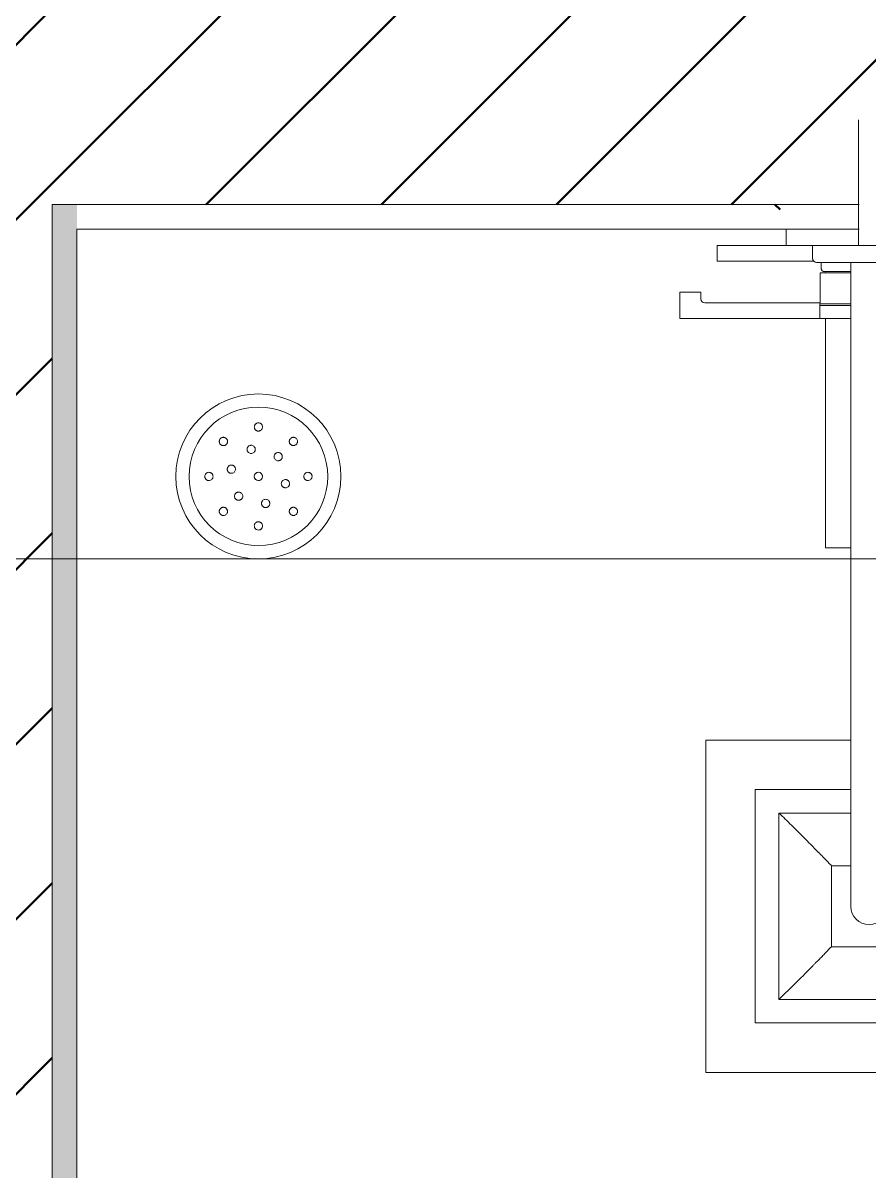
# Model space of a CAD drawing. Header units: millimetres. Extents: x -76261 to 649593, y -304265 to 60256.
# Drawn here: x 17057 to 17570, y -6971 to -6275 of the extents above; entities that cross this region are included whole.
import ezdxf

# ---------------------------------------------------------------- set-up
doc = ezdxf.new("R2010")
doc.units = ezdxf.units.MM
doc.header["$LTSCALE"] = 2000
doc.header["$MEASUREMENT"] = 0
doc.linetypes.add('Centre', pattern=[6.9, 4, -0.7, 1.5, -0.7])
doc.layers.get('0').update_dxf_attribs({"linetype": 'CONTINUOUS'})
for name, color, linetype, lineweight in [('A-FLOR', 8, 'CONTINUOUS', 15), ('A-GENM', 8, 'CONTINUOUS', 15), ('A-WALL', 8, 'CONTINUOUS', 15), ('A-WALL-PATT', 8, 'CONTINUOUS', 50), ('P-SANR-FIXT', 8, 'CONTINUOUS', 15), ('S-GRID', 14, 'CONTINUOUS', 15)]:
    doc.layers.add(name, color=color, linetype=linetype, lineweight=lineweight)
pattern_1 = [(45, (87192.53, 42001.635), (-53.03301, 53.03301), [])]

# ---------------------------------------------------------------- blocks, each defined once
blk = doc.blocks.new('Shower_Fixture-Delta-T14486 - VÒI SEN-10671994-1st  FLOOR PLAN')
at = {"layer": 'A-GENM'}
for p, q in [((-69714.61, -44342.04), (-69714.61, -44351.56)), ((-69656.81, -44342.04), (-69714.61, -44342.04)), ((-69656.81, -44342.04), (-69656.81, -44349.72)), ((-69588.26, -44342.04), (-69656.81, -44342.04)), ((-69588.26, -44349.72), (-69588.26, -44342.04)), ((-69530.45, -44342.04), (-69588.26, -44342.04)), ((-69530.45, -44351.56), (-69530.45, -44342.04)), ((-69714.61, -44351.56), (-69656, -44351.56)), ((-69654.28, -44352.25), (-69633.63, -44352.25)), ((-69651.43, -44352.25), (-69651.43, -44356.05)), ((-69649.7, -44357.78), (-69648.83, -44357.78)), ((-69648.83, -44357.78), (-69649.11, -44358.55)), ((-69633.63, -44357.67), (-69648.93, -44357.67)), ((-69633.63, -44352.25), (-69611.43, -44352.25)), ((-69633.63, -44352.25), (-69633.63, -44671.89)), ((-69611.43, -44352.25), (-69590.78, -44352.25)), ((-69611.43, -44671.89), (-69611.43, -44352.25)), ((-69596.24, -44357.67), (-69611.43, -44357.67)), ((-69597.32, -44357.78), (-69595.82, -44357.78)), ((-69597.04, -44358.55), (-69597.32, -44357.78)), ((-69594.09, -44356.05), (-69594.09, -44352.25)), ((-69589.06, -44351.56), (-69530.45, -44351.56)), ((-69652.19, -44358.55), (-69652.19, -44376.8)), ((-69649.11, -44358.55), (-69652.19, -44358.55)), ((-69633.63, -44358.55), (-69649.11, -44358.55)), ((-69596.24, -44358.55), (-69611.43, -44358.55)), ((-69593.96, -44358.55), (-69597.04, -44358.55)), ((-69593.96, -44386.31), (-69593.96, -44358.55)), ((-69737.13, -44370.35), (-69737.13, -44386.31)), ((-69724.43, -44370.35), (-69737.13, -44370.35)), ((-69724.43, -44374.41), (-69724.43, -44370.35)), ((-69652.19, -44376.8), (-69722.04, -44376.8)), ((-69633.63, -44378.29), (-69652.41, -44378.29)), ((-69633.63, -44377.28), (-69652.24, -44377.28)), ((-69652.24, -44386.31), (-69652.24, -44377.28)), ((-69593.96, -44377.28), (-69611.43, -44377.28)), ((-69593.96, -44378.29), (-69611.43, -44378.29)), ((-69737.13, -44386.31), (-69633.63, -44386.31)), ((-69648.83, -44386.31), (-69648.83, -44525.34)), ((-69611.43, -44386.31), (-69593.96, -44386.31)), ((-69596, -44525.34), (-69596, -44385.97)), ((-69648.83, -44525.34), (-69633.63, -44525.34)), ((-69611.43, -44525.34), (-69596, -44525.34)), ((-69691.45, -44671.89), (-69691.45, -44813.47)), ((-69633.63, -44671.89), (-69691.45, -44671.89)), ((-69633.63, -44671.89), (-69633.63, -44742.8)), ((-69611.43, -44671.89), (-69611.43, -44742.8)), ((-69551.92, -44671.89), (-69611.43, -44671.89)), ((-69551.92, -44813.47), (-69551.92, -44671.89)), ((-69677.15, -44686.2), (-69633.63, -44686.2)), ((-69677.15, -44799.17), (-69677.15, -44686.2)), ((-69611.43, -44686.2), (-69566.23, -44686.2)), ((-69566.23, -44686.2), (-69566.23, -44799.17)), ((-69645.19, -44718.15), (-69633.63, -44718.15)), ((-69645.19, -44767.22), (-69645.19, -44718.15)), ((-69611.45, -44718.15), (-69598.18, -44718.15)), ((-69598.18, -44718.15), (-69598.18, -44767.22)), ((-69598.18, -44767.22), (-69645.19, -44767.22)), ((-69566.23, -44799.17), (-69677.15, -44799.17)), ((-69691.45, -44813.47), (-69551.92, -44813.47))]:
    blk.add_line(p, q, dxfattribs=at)
for centre, radius, start, end in [((-69654.28, -44349.72), 2.52, 180, 270), ((-69590.78, -44349.72), 2.52, 270, 0), ((-69649.7, -44356.05), 1.73, 180, 270), ((-69595.82, -44356.05), 1.73, 270, 0), ((-69722.04, -44374.41), 2.39, 180, 270), ((-69622.53, -44742.78), 11.08, 180, 0)]:
    blk.add_arc(centre, radius, start, end, dxfattribs=at)
for points, knots in [([(-69645.19, -44718.15), (-69646.54, -44716.84), (-69648.84, -44714.43), (-69652.59, -44710.61), (-69655.65, -44707.51), (-69658.88, -44704.21), (-69663.43, -44699.62), (-69669.43, -44693.58), (-69674.52, -44688.65), (-69677.15, -44686.2)], [0, 0, 0, 0, 0.2, 0.3, 0.4, 0.5, 0.6, 0.8, 1, 1, 1, 1]), ([(-69566.23, -44686.2), (-69571.48, -44691.1), (-69578.28, -44697.95), (-69584.91, -44704.63), (-69587.31, -44707.08), (-69588.86, -44708.68), (-69590.76, -44710.59), (-69592.9, -44712.76), (-69595.48, -44715.44), (-69597.17, -44717.17), (-69598.18, -44718.15)], [0, 0, 0, 0, 0.4, 0.55, 0.5875, 0.625, 0.7, 0.775, 0.85, 1, 1, 1, 1]), ([(-69677.15, -44799.17), (-69671.9, -44794.27), (-69665.09, -44787.42), (-69658.46, -44780.73), (-69656.07, -44778.29), (-69654.51, -44776.69), (-69652.61, -44774.77), (-69650.47, -44772.6), (-69647.89, -44769.93), (-69646.21, -44768.2), (-69645.19, -44767.22)], [0, 0, 0, 0, 0.4, 0.55, 0.5875, 0.625, 0.7, 0.775, 0.85, 1, 1, 1, 1]), ([(-69598.18, -44767.22), (-69596.83, -44768.53), (-69594.53, -44770.94), (-69590.78, -44774.75), (-69587.73, -44777.86), (-69584.49, -44781.15), (-69579.94, -44785.75), (-69573.95, -44791.78), (-69568.85, -44796.72), (-69566.23, -44799.17)], [0, 0, 0, 0, 0.2, 0.3, 0.4, 0.5, 0.6, 0.8, 1, 1, 1, 1])]:
    blk.add_open_spline(points, degree=3, knots=knots, dxfattribs=at)
at = {"layer": 'P-SANR-FIXT'}
for p, q in [((-69628.88, -44278.47), (-69628.88, -44342.04)), ((-69616.18, -44342.04), (-69616.18, -44278.47)), ((-69672.75, -44332.04), (-69672.75, -44342.04)), ((-69571.15, -44342.04), (-69571.15, -44332.04)), ((-69714.61, -44342.04), (-69714.61, -44351.56)), ((-69711.44, -44342.04), (-69656.81, -44342.04)), ((-69656.81, -44342.04), (-69656.81, -44349.72)), ((-69588.26, -44342.04), (-69656.81, -44342.04)), ((-69588.26, -44349.72), (-69588.26, -44342.04)), ((-69588.26, -44342.04), (-69533.63, -44342.04)), ((-69530.45, -44351.56), (-69530.45, -44342.04)), ((-69656, -44351.56), (-69711.44, -44351.56)), ((-69654.28, -44352.25), (-69590.78, -44352.25)), ((-69651.43, -44352.25), (-69651.43, -44356.1)), ((-69533.63, -44351.56), (-69589.06, -44351.56)), ((-69721.45, -44641.89), (-69721.45, -44843.47)), ((-69633.63, -44641.89), (-69721.45, -44641.89)), ((-69521.92, -44641.89), (-69611.43, -44641.89)), ((-69521.92, -44843.47), (-69521.92, -44641.89)), ((-69721.45, -44843.47), (-69521.92, -44843.47))]:
    blk.add_line(p, q, dxfattribs=at)
at = {"layer": 'P-SANR-FIXT', "flags": 128}
for points in [[(-69628.88, -44265.84), (-69628.88, -44265.85), (-69628.88, -44265.88), (-69628.88, -44265.93), (-69628.88, -44266), (-69628.88, -44266.09), (-69628.88, -44266.2), (-69628.88, -44266.33), (-69628.88, -44266.48), (-69628.88, -44266.65), (-69628.88, -44266.83), (-69628.88, -44267.04), (-69628.88, -44267.26), (-69628.88, -44267.51), (-69628.88, -44267.77), (-69628.88, -44268.04), (-69628.88, -44268.34), (-69628.88, -44268.65), (-69628.88, -44268.97), (-69628.88, -44269.31), (-69628.88, -44269.67), (-69628.88, -44270.04), (-69628.88, -44270.42), (-69628.88, -44270.82), (-69628.88, -44271.23), (-69628.88, -44271.65), (-69628.88, -44272.08), (-69628.88, -44272.52), (-69628.88, -44272.97), (-69628.88, -44273.43), (-69628.88, -44273.89), (-69628.88, -44274.37), (-69628.88, -44274.85), (-69628.88, -44275.34), (-69628.88, -44275.83), (-69628.88, -44276.33), (-69628.88, -44276.83), (-69628.88, -44277.33), (-69628.88, -44277.83), (-69628.88, -44278.34), (-69628.88, -44278.47)], [(-69616.18, -44278.47), (-69616.18, -44277.97), (-69616.18, -44277.46), (-69616.18, -44276.96), (-69616.18, -44276.46), (-69616.18, -44275.96), (-69616.18, -44275.47), (-69616.18, -44274.98), (-69616.18, -44274.5), (-69616.18, -44274.02), (-69616.18, -44273.55), (-69616.18, -44273.09), (-69616.18, -44272.64), (-69616.18, -44272.19), (-69616.18, -44271.76), (-69616.18, -44271.34), (-69616.18, -44270.93), (-69616.18, -44270.53), (-69616.18, -44270.14), (-69616.18, -44269.77), (-69616.18, -44269.41), (-69616.18, -44269.06), (-69616.18, -44268.73), (-69616.18, -44268.42), (-69616.18, -44268.12), (-69616.18, -44267.84), (-69616.18, -44267.57), (-69616.18, -44267.33), (-69616.18, -44267.1), (-69616.18, -44266.89), (-69616.18, -44266.69), (-69616.18, -44266.52), (-69616.18, -44266.37), (-69616.18, -44266.23), (-69616.18, -44266.11), (-69616.18, -44266.02), (-69616.18, -44265.94), (-69616.18, -44265.89), (-69616.18, -44265.85), (-69616.18, -44265.84)], [(-69649.75, -44357.78), (-69649.81, -44357.78), (-69649.88, -44357.78), (-69649.95, -44357.77), (-69650.01, -44357.76), (-69650.08, -44357.75), (-69650.15, -44357.73), (-69650.21, -44357.72), (-69650.28, -44357.7), (-69650.34, -44357.67), (-69650.4, -44357.65), (-69650.46, -44357.62), (-69650.52, -44357.59), (-69650.58, -44357.56), (-69650.64, -44357.53), (-69650.7, -44357.49), (-69650.75, -44357.45), (-69650.8, -44357.41), (-69650.86, -44357.36), (-69650.91, -44357.32), (-69650.95, -44357.27), (-69651, -44357.22), (-69651.04, -44357.17), (-69651.08, -44357.12), (-69651.12, -44357.06), (-69651.16, -44357.01), (-69651.2, -44356.95), (-69651.23, -44356.89), (-69651.26, -44356.83), (-69651.29, -44356.77), (-69651.31, -44356.71), (-69651.34, -44356.65), (-69651.36, -44356.58), (-69651.38, -44356.52), (-69651.39, -44356.45), (-69651.4, -44356.39), (-69651.41, -44356.32), (-69651.42, -44356.25), (-69651.43, -44356.19), (-69651.43, -44356.12), (-69651.43, -44356.1)], [(-69649.35, -44357.78), (-69649.52, -44357.78), (-69649.64, -44357.78), (-69649.71, -44357.78), (-69649.75, -44357.78)], [(-69649.75, -44357.78), (-69649.73, -44357.78), (-69649.66, -44357.78), (-69649.55, -44357.78), (-69649.4, -44357.78)], [(-69594.5, -44357.21), (-69594.55, -44357.26), (-69594.6, -44357.31), (-69594.65, -44357.35), (-69594.7, -44357.4), (-69594.75, -44357.44), (-69594.8, -44357.48), (-69594.86, -44357.52), (-69594.92, -44357.55), (-69594.98, -44357.58), (-69595.04, -44357.61), (-69595.1, -44357.64), (-69595.16, -44357.67), (-69595.22, -44357.69), (-69595.29, -44357.71), (-69595.35, -44357.73), (-69595.42, -44357.74), (-69595.48, -44357.76), (-69595.55, -44357.77)]]:
    blk.add_lwpolyline(points, dxfattribs=at)
at = {"layer": 'P-SANR-FIXT'}
blk.add_arc((-69722.04, -44374.41), 2.39, 180, 270, dxfattribs=at)
for points in [[(-69656.81, -44349.72), (-69656.81, -44349.94), (-69656.78, -44350.16), (-69656.72, -44350.38)], [(-69588.34, -44350.38), (-69588.29, -44350.16), (-69588.26, -44349.94), (-69588.26, -44349.72)]]:
    blk.add_open_spline(points, degree=3, dxfattribs=at)
blk = doc.blocks.new('floor_trap_floor_base_12973 - floor_trap_floor_base_12973-8320571-1st  FLOOR PLAN')
at = {"layer": 'A-GENM'}
for radius, start, end in [(50, 360, 180), (42, 0, 180), (50, 180, 360), (42, 180, 0), (2.5, 0, 180), (2.5, 30, 180), (2.5, 180, 0), (2.5, 210, 0), (2.5, 0, 15), (2.5, 180, 195)]:
    blk.add_arc((0, 0), radius, start, end, dxfattribs=at)
for points, knots in [([(2.5, 30), (2.5, 30.29), (2.42, 30.75), (2.18, 31.24), (2, 31.5), (1.85, 31.69), (1.67, 31.86), (1.41, 32.07), (0.9, 32.38), (0.04, 32.57), (-0.83, 32.4), (-1.43, 32.07), (-1.82, 31.74), (-2.12, 31.35), (-2.41, 30.78), (-2.5, 30.31), (-2.5, 30)], [0, 0, 0, 0, 0.125, 0.1875, 0.21875, 0.25, 0.28125, 0.3125, 0.375, 0.5, 0.625, 0.6875, 0.75, 0.8125, 0.875, 1, 1, 1, 1]), ([(-2.5, 30), (-2.5, 29.73), (-2.43, 29.31), (-2.23, 28.86), (-2.09, 28.62), (-1.96, 28.45), (-1.82, 28.28), (-1.66, 28.13), (-1.49, 27.99), (-1.31, 27.87), (-1.11, 27.76), (-0.83, 27.63), (-0.46, 27.53), (0, 27.49), (0.46, 27.53), (0.91, 27.65), (1.25, 27.82), (1.49, 27.99), (1.66, 28.13), (1.82, 28.28), (1.96, 28.45), (2.09, 28.62), (2.23, 28.86), (2.43, 29.31), (2.5, 29.73), (2.5, 30)], [0, 0, 0, 0, 0.111111, 0.166667, 0.194444, 0.222222, 0.25, 0.277778, 0.305556, 0.333333, 0.361111, 0.388889, 0.444444, 0.5, 0.555556, 0.611111, 0.666667, 0.694444, 0.722222, 0.75, 0.777778, 0.805556, 0.833333, 0.888889, 1, 1, 1, 1]), ([(2.5, 30), (2.5, 29.73), (2.43, 29.31), (2.23, 28.86), (2.09, 28.62), (1.96, 28.44), (1.82, 28.28), (1.66, 28.13), (1.49, 27.99), (1.31, 27.86), (1.11, 27.76), (0.83, 27.63), (0.46, 27.53), (0, 27.49), (-0.46, 27.53), (-0.9, 27.65), (-1.24, 27.82), (-1.49, 27.99), (-1.66, 28.13), (-1.82, 28.28), (-1.96, 28.44), (-2.09, 28.62), (-2.23, 28.86), (-2.43, 29.31), (-2.5, 29.73), (-2.5, 30)], [0, 0, 0, 0, 0.111111, 0.166667, 0.194444, 0.222222, 0.25, 0.277778, 0.305556, 0.333333, 0.361111, 0.388889, 0.444444, 0.5, 0.555556, 0.611111, 0.666667, 0.694444, 0.722222, 0.75, 0.777778, 0.805556, 0.833333, 0.888889, 1, 1, 1, 1]), ([(-19.45, 22.98), (-19.65, 23.19), (-20.03, 23.45), (-20.55, 23.63), (-20.86, 23.69), (-21.1, 23.71), (-21.35, 23.71), (-21.68, 23.68), (-22.26, 23.53), (-23, 23.06), (-23.5, 22.33), (-23.69, 21.66), (-23.73, 21.16), (-23.67, 20.67), (-23.47, 20.06), (-23.2, 19.66), (-22.98, 19.45)], [0, 0, 0, 0, 0.125, 0.1875, 0.21875, 0.25, 0.28125, 0.3125, 0.375, 0.5, 0.625, 0.6875, 0.75, 0.8125, 0.875, 1, 1, 1, 1]), ([(-22.98, 19.45), (-22.79, 19.25), (-22.45, 19.01), (-21.99, 18.83), (-21.71, 18.76), (-21.5, 18.73), (-21.28, 18.71), (-21.07, 18.71), (-20.85, 18.74), (-20.63, 18.78), (-20.41, 18.84), (-20.13, 18.95), (-19.79, 19.14), (-19.43, 19.44), (-19.14, 19.79), (-18.91, 20.2), (-18.79, 20.56), (-18.74, 20.85), (-18.71, 21.07), (-18.71, 21.29), (-18.73, 21.5), (-18.76, 21.71), (-18.83, 21.99), (-19.01, 22.45), (-19.25, 22.79), (-19.45, 22.98)], [0, 0, 0, 0, 0.111111, 0.166667, 0.194444, 0.222222, 0.25, 0.277778, 0.305556, 0.333333, 0.361111, 0.388889, 0.444444, 0.5, 0.555556, 0.611111, 0.666667, 0.694444, 0.722222, 0.75, 0.777778, 0.805556, 0.833333, 0.888889, 1, 1, 1, 1]), ([(-19.45, 22.98), (-19.25, 22.79), (-19.01, 22.45), (-18.83, 21.99), (-18.76, 21.71), (-18.73, 21.5), (-18.71, 21.28), (-18.71, 21.06), (-18.74, 20.84), (-18.78, 20.63), (-18.84, 20.41), (-18.95, 20.13), (-19.14, 19.79), (-19.43, 19.44), (-19.79, 19.14), (-20.19, 18.92), (-20.55, 18.79), (-20.84, 18.74), (-21.06, 18.71), (-21.28, 18.71), (-21.43, 18.72), (-21.5, 18.73)], [0, 0, 0, 0, 0.1111111, 0.1666667, 0.1944444, 0.2222222, 0.25, 0.2777778, 0.3055556, 0.3333333, 0.3611111, 0.3888889, 0.4444444, 0.5, 0.5555556, 0.6111111, 0.6666667, 0.6944444, 0.7222222, 0.75, 0.7777778, 0.7777778, 0.7777778, 0.7777778]), ([(19.45, 22.98), (19.25, 22.79), (19.01, 22.45), (18.83, 21.99), (18.76, 21.71), (18.73, 21.5), (18.71, 21.28), (18.71, 21.07), (18.74, 20.85), (18.78, 20.63), (18.84, 20.41), (18.95, 20.13), (19.14, 19.79), (19.44, 19.43), (19.79, 19.14), (20.2, 18.91), (20.56, 18.79), (20.85, 18.74), (21.07, 18.71), (21.29, 18.71), (21.5, 18.73), (21.71, 18.76), (21.99, 18.83), (22.45, 19.01), (22.79, 19.25), (22.98, 19.45)], [0, 0, 0, 0, 0.111111, 0.166667, 0.194444, 0.222222, 0.25, 0.277778, 0.305556, 0.333333, 0.361111, 0.388889, 0.444444, 0.5, 0.555556, 0.611111, 0.666667, 0.694444, 0.722222, 0.75, 0.777778, 0.805556, 0.833333, 0.888889, 1, 1, 1, 1]), ([(21.5, 18.73), (21.43, 18.72), (21.28, 18.71), (21.06, 18.71), (20.84, 18.74), (20.63, 18.78), (20.41, 18.84), (20.13, 18.95), (19.79, 19.14), (19.44, 19.43), (19.14, 19.79), (18.92, 20.19), (18.79, 20.55), (18.74, 20.84), (18.71, 21.06), (18.71, 21.28), (18.72, 21.43), (18.73, 21.5)], [0.2222222, 0.2222222, 0.2222222, 0.2222222, 0.25, 0.2777778, 0.3055556, 0.3333333, 0.3611111, 0.3888889, 0.4444444, 0.5, 0.5555556, 0.6111111, 0.6666667, 0.6944444, 0.7222222, 0.75, 0.7777778, 0.7777778, 0.7777778, 0.7777778]), ([(22.98, 19.45), (23.19, 19.65), (23.45, 20.03), (23.63, 20.55), (23.69, 20.86), (23.71, 21.1), (23.71, 21.35), (23.68, 21.68), (23.53, 22.26), (23.06, 23), (22.33, 23.5), (21.66, 23.69), (21.16, 23.73), (20.67, 23.67), (20.06, 23.47), (19.66, 23.2), (19.45, 22.98)], [0, 0, 0, 0, 0.125, 0.1875, 0.21875, 0.25, 0.28125, 0.3125, 0.375, 0.5, 0.625, 0.6875, 0.75, 0.8125, 0.875, 1, 1, 1, 1]), ([(-3.14, 18.54), (-3.42, 18.71), (-3.89, 18.87), (-4.55, 18.89), (-5.04, 18.81), (-5.51, 18.63), (-5.93, 18.37), (-6.24, 18.08), (-6.44, 17.81), (-6.57, 17.61), (-6.68, 17.39), (-6.8, 17.08), (-6.89, 16.68), (-6.9, 16.2), (-6.82, 15.72), (-6.64, 15.26), (-6.29, 14.7), (-5.92, 14.38), (-5.64, 14.21)], [0, 0, 0, 0, 0.125, 0.1875, 0.25, 0.3125, 0.375, 0.4375, 0.46875, 0.5, 0.53125, 0.5625, 0.625, 0.6875, 0.75, 0.8125, 0.875, 1, 1, 1, 1]), ([(-5.64, 14.21), (-5.92, 14.38), (-6.29, 14.7), (-6.64, 15.26), (-6.76, 15.56), (-6.8, 15.72)], [0, 0, 0, 0, 0.125, 0.1875, 0.25, 0.25, 0.25, 0.25]), ([(-5.64, 14.21), (-5.39, 14.07), (-4.83, 13.86), (-3.93, 13.87), (-3.08, 14.18), (-2.52, 14.67), (-2.19, 15.16), (-2.01, 15.56), (-1.91, 15.98), (-1.88, 16.41), (-1.92, 16.84), (-2.03, 17.26), (-2.22, 17.64), (-2.55, 18.11), (-2.89, 18.4), (-3.14, 18.54)], [0, 0, 0, 0, 0.111111, 0.222222, 0.333333, 0.444444, 0.5, 0.555556, 0.611111, 0.666667, 0.722222, 0.777778, 0.833333, 0.888889, 1, 1, 1, 1]), ([(-3.14, 18.54), (-2.89, 18.4), (-2.55, 18.11), (-2.22, 17.64), (-2.03, 17.25), (-1.92, 16.84), (-1.88, 16.41), (-1.91, 15.98), (-2.01, 15.56), (-2.19, 15.16), (-2.52, 14.67), (-3.08, 14.18), (-3.93, 13.87), (-4.83, 13.86), (-5.39, 14.07), (-5.64, 14.21)], [0, 0, 0, 0, 0.111111, 0.166667, 0.222222, 0.277778, 0.333333, 0.388889, 0.444444, 0.5, 0.555556, 0.666667, 0.777778, 0.888889, 1, 1, 1, 1]), ([(14.49, 11.99), (14.49, 12.31), (14.39, 12.8), (14.08, 13.38), (13.77, 13.77), (13.38, 14.08), (12.94, 14.32), (12.54, 14.44), (12.21, 14.48), (11.96, 14.49), (11.72, 14.48), (11.39, 14.43), (11.01, 14.3), (10.58, 14.07), (10.2, 13.76), (9.89, 13.38), (9.59, 12.8), (9.49, 12.32), (9.49, 11.99)], [0, 0, 0, 0, 0.125, 0.1875, 0.25, 0.3125, 0.375, 0.4375, 0.46875, 0.5, 0.53125, 0.5625, 0.625, 0.6875, 0.75, 0.8125, 0.875, 1, 1, 1, 1]), ([(10.21, 13.75), (10.33, 13.86), (10.58, 14.07), (11.01, 14.31), (11.39, 14.43), (11.72, 14.48), (11.88, 14.49), (11.96, 14.49)], [0.25, 0.25, 0.25, 0.25, 0.3125, 0.375, 0.4375, 0.46875, 0.499809, 0.499809, 0.499809, 0.499809]), ([(9.49, 11.99), (9.49, 12.32), (9.59, 12.8), (9.89, 13.38), (10.1, 13.63), (10.21, 13.75)], [0, 0, 0, 0, 0.125, 0.1875, 0.2499337, 0.2499337, 0.2499337, 0.2499337]), ([(9.49, 11.99), (9.49, 11.7), (9.59, 11.11), (10.05, 10.33), (10.74, 9.76), (11.45, 9.52), (12.03, 9.48), (12.47, 9.52), (12.88, 9.64), (13.27, 9.83), (13.62, 10.08), (13.93, 10.39), (14.17, 10.74), (14.41, 11.27), (14.49, 11.7), (14.49, 11.99)], [0, 0, 0, 0, 0.111111, 0.222222, 0.333333, 0.444444, 0.5, 0.555556, 0.611111, 0.666667, 0.722222, 0.777778, 0.833333, 0.888889, 1, 1, 1, 1]), ([(12.46, 9.54), (12.32, 9.51), (12.03, 9.48), (11.45, 9.52), (10.74, 9.76), (10.05, 10.33), (9.59, 11.11), (9.49, 11.7), (9.49, 11.99)], [0.4444444, 0.4444444, 0.4444444, 0.4444444, 0.5, 0.5555556, 0.6666667, 0.7777778, 0.8888889, 1, 1, 1, 1]), ([(-32.5, 0), (-32.5, -0.2), (-32.45, -0.6), (-32.28, -1.06), (-32.08, -1.39), (-31.91, -1.62), (-31.72, -1.82), (-31.47, -2.03), (-31.22, -2.19), (-30.97, -2.31), (-30.6, -2.45), (-30.26, -2.5), (-30, -2.5)], [0, 0, 0, 0, 0.142857, 0.285714, 0.357143, 0.428571, 0.5, 0.571429, 0.678571, 0.732143, 0.785714, 1, 1, 1, 1]), ([(-27.5, 0), (-27.5, 0.2), (-27.55, 0.6), (-27.75, 1.15), (-28.02, 1.55), (-28.28, 1.82), (-28.53, 2.03), (-28.78, 2.19), (-29.03, 2.31), (-29.4, 2.45), (-29.74, 2.5), (-30, 2.5)], [0, 0, 0, 0, 0.142857, 0.285714, 0.428571, 0.5, 0.571429, 0.678571, 0.732143, 0.785714, 1, 1, 1, 1]), ([(-17.63, 6.55), (-17.91, 6.39), (-18.28, 6.06), (-18.63, 5.51), (-18.81, 5.04), (-18.89, 4.55), (-18.87, 4.05), (-18.77, 3.64), (-18.65, 3.33), (-18.53, 3.11), (-18.4, 2.91), (-18.19, 2.65), (-17.89, 2.38), (-17.48, 2.12), (-17.02, 1.96), (-16.53, 1.88), (-15.88, 1.9), (-15.41, 2.06), (-15.13, 2.22)], [0, 0, 0, 0, 0.125, 0.1875, 0.25, 0.3125, 0.375, 0.4375, 0.46875, 0.5, 0.53125, 0.5625, 0.625, 0.6875, 0.75, 0.8125, 0.875, 1, 1, 1, 1]), ([(-15.13, 2.22), (-14.88, 2.37), (-14.42, 2.75), (-13.97, 3.53), (-13.83, 4.42), (-13.97, 5.16), (-14.22, 5.68), (-14.48, 6.04), (-14.79, 6.34), (-15.15, 6.58), (-15.54, 6.76), (-15.96, 6.87), (-16.39, 6.9), (-16.96, 6.85), (-17.38, 6.7), (-17.63, 6.55)], [0, 0, 0, 0, 0.111111, 0.222222, 0.333333, 0.444444, 0.5, 0.555556, 0.611111, 0.666667, 0.722222, 0.777778, 0.833333, 0.888889, 1, 1, 1, 1]), ([(-15.13, 2.22), (-15.41, 2.06), (-15.88, 1.9), (-16.53, 1.88), (-16.86, 1.93), (-17.01, 1.97)], [0, 0, 0, 0, 0.125, 0.1875, 0.2499158, 0.2499158, 0.2499158, 0.2499158]), ([(-14.49, 6.03), (-14.39, 5.92), (-14.22, 5.68), (-13.97, 5.16), (-13.83, 4.42), (-13.97, 3.53), (-14.42, 2.75), (-14.88, 2.37), (-15.13, 2.22)], [0.4444444, 0.4444444, 0.4444444, 0.4444444, 0.5, 0.5555556, 0.6666667, 0.7777778, 0.8888889, 1, 1, 1, 1]), ([(27.5, 0), (27.5, -0.2), (27.55, -0.6), (27.75, -1.15), (28.02, -1.55), (28.28, -1.82), (28.53, -2.03), (28.78, -2.19), (29.03, -2.31), (29.4, -2.45), (29.74, -2.5), (30, -2.5)], [0, 0, 0, 0, 0.142857, 0.285714, 0.428571, 0.5, 0.571429, 0.678571, 0.732143, 0.785714, 1, 1, 1, 1]), ([(32.5, 0), (32.5, 0.2), (32.45, 0.6), (32.28, 1.06), (32.08, 1.39), (31.91, 1.62), (31.72, 1.82), (31.47, 2.03), (31.22, 2.19), (30.97, 2.31), (30.6, 2.45), (30.26, 2.5), (30, 2.5)], [0, 0, 0, 0, 0.142857, 0.285714, 0.357143, 0.428571, 0.5, 0.571429, 0.678571, 0.732143, 0.785714, 1, 1, 1, 1]), ([(30.53, 2.44), (30.7, 2.41), (30.96, 2.32), (31.28, 2.15), (31.43, 2.05), (31.51, 2)], [0.1428571, 0.1428571, 0.1428571, 0.1428571, 0.2857143, 0.3571429, 0.4285714, 0.4285714, 0.4285714, 0.4285714]), ([(-30.53, -2.44), (-30.7, -2.41), (-30.96, -2.32), (-31.28, -2.15), (-31.43, -2.05), (-31.51, -2)], [0.1428571, 0.1428571, 0.1428571, 0.1428571, 0.2857143, 0.3571429, 0.4285714, 0.4285714, 0.4285714, 0.4285714]), ([(15.13, -2.22), (14.88, -2.37), (14.42, -2.75), (13.97, -3.53), (13.83, -4.42), (13.97, -5.16), (14.22, -5.68), (14.48, -6.04), (14.79, -6.34), (15.15, -6.58), (15.54, -6.76), (15.96, -6.87), (16.39, -6.9), (16.96, -6.85), (17.38, -6.7), (17.63, -6.55)], [0, 0, 0, 0, 0.111111, 0.222222, 0.333333, 0.444444, 0.5, 0.555556, 0.611111, 0.666667, 0.722222, 0.777778, 0.833333, 0.888889, 1, 1, 1, 1]), ([(14.49, -6.03), (14.39, -5.92), (14.22, -5.68), (13.97, -5.16), (13.83, -4.42), (13.97, -3.53), (14.42, -2.75), (14.88, -2.37), (15.13, -2.22)], [0.4444444, 0.4444444, 0.4444444, 0.4444444, 0.5, 0.5555556, 0.6666667, 0.7777778, 0.8888889, 1, 1, 1, 1]), ([(17.63, -6.55), (17.91, -6.39), (18.28, -6.06), (18.63, -5.51), (18.81, -5.04), (18.89, -4.55), (18.87, -4.05), (18.77, -3.64), (18.65, -3.33), (18.53, -3.11), (18.4, -2.91), (18.19, -2.65), (17.89, -2.38), (17.48, -2.12), (17.02, -1.96), (16.53, -1.88), (15.88, -1.9), (15.41, -2.06), (15.13, -2.22)], [0, 0, 0, 0, 0.125, 0.1875, 0.25, 0.3125, 0.375, 0.4375, 0.46875, 0.5, 0.53125, 0.5625, 0.625, 0.6875, 0.75, 0.8125, 0.875, 1, 1, 1, 1]), ([(15.13, -2.22), (15.41, -2.06), (15.88, -1.9), (16.53, -1.88), (16.86, -1.93), (17.01, -1.97)], [0, 0, 0, 0, 0.125, 0.1875, 0.2499158, 0.2499158, 0.2499158, 0.2499158]), ([(-9.49, -11.99), (-9.49, -11.7), (-9.59, -11.11), (-10.05, -10.33), (-10.74, -9.76), (-11.45, -9.52), (-12.03, -9.48), (-12.47, -9.52), (-12.88, -9.64), (-13.27, -9.83), (-13.62, -10.08), (-13.93, -10.39), (-14.17, -10.74), (-14.41, -11.27), (-14.49, -11.7), (-14.49, -11.99)], [0, 0, 0, 0, 0.111111, 0.222222, 0.333333, 0.444444, 0.5, 0.555556, 0.611111, 0.666667, 0.722222, 0.777778, 0.833333, 0.888889, 1, 1, 1, 1]), ([(-14.49, -11.99), (-14.49, -12.31), (-14.39, -12.8), (-14.08, -13.38), (-13.77, -13.77), (-13.38, -14.08), (-12.94, -14.32), (-12.54, -14.44), (-12.21, -14.48), (-11.96, -14.49), (-11.72, -14.48), (-11.39, -14.43), (-11.01, -14.3), (-10.58, -14.07), (-10.2, -13.76), (-9.89, -13.38), (-9.59, -12.8), (-9.49, -12.32), (-9.49, -11.99)], [0, 0, 0, 0, 0.125, 0.1875, 0.25, 0.3125, 0.375, 0.4375, 0.46875, 0.5, 0.53125, 0.5625, 0.625, 0.6875, 0.75, 0.8125, 0.875, 1, 1, 1, 1]), ([(-12.46, -9.54), (-12.32, -9.51), (-12.03, -9.48), (-11.45, -9.52), (-10.74, -9.76), (-10.05, -10.33), (-9.59, -11.11), (-9.49, -11.7), (-9.49, -11.99)], [0.4444444, 0.4444444, 0.4444444, 0.4444444, 0.5, 0.5555556, 0.6666667, 0.7777778, 0.8888889, 1, 1, 1, 1]), ([(-10.21, -13.75), (-10.33, -13.86), (-10.58, -14.07), (-11.01, -14.31), (-11.39, -14.43), (-11.72, -14.48), (-11.88, -14.49), (-11.96, -14.49)], [0.25, 0.25, 0.25, 0.25, 0.3125, 0.375, 0.4375, 0.46875, 0.499809, 0.499809, 0.499809, 0.499809]), ([(-9.49, -11.99), (-9.49, -12.32), (-9.59, -12.8), (-9.89, -13.38), (-10.1, -13.63), (-10.21, -13.75)], [0, 0, 0, 0, 0.125, 0.1875, 0.2499337, 0.2499337, 0.2499337, 0.2499337]), ([(5.64, -14.21), (5.39, -14.07), (4.83, -13.86), (3.93, -13.87), (3.08, -14.18), (2.52, -14.67), (2.19, -15.16), (2.01, -15.56), (1.91, -15.98), (1.88, -16.41), (1.92, -16.84), (2.03, -17.26), (2.22, -17.64), (2.55, -18.11), (2.89, -18.4), (3.14, -18.54)], [0, 0, 0, 0, 0.111111, 0.222222, 0.333333, 0.444444, 0.5, 0.555556, 0.611111, 0.666667, 0.722222, 0.777778, 0.833333, 0.888889, 1, 1, 1, 1]), ([(3.14, -18.54), (2.89, -18.4), (2.55, -18.11), (2.22, -17.64), (2.03, -17.25), (1.92, -16.84), (1.88, -16.41), (1.91, -15.98), (2.01, -15.56), (2.19, -15.16), (2.52, -14.67), (3.08, -14.18), (3.93, -13.87), (4.83, -13.86), (5.39, -14.07), (5.64, -14.21)], [0, 0, 0, 0, 0.111111, 0.166667, 0.222222, 0.277778, 0.333333, 0.388889, 0.444444, 0.5, 0.555556, 0.666667, 0.777778, 0.888889, 1, 1, 1, 1]), ([(-22.98, -19.45), (-23.19, -19.65), (-23.45, -20.03), (-23.63, -20.55), (-23.69, -20.86), (-23.71, -21.1), (-23.71, -21.35), (-23.68, -21.68), (-23.53, -22.26), (-23.06, -23), (-22.33, -23.5), (-21.66, -23.69), (-21.16, -23.73), (-20.67, -23.67), (-20.06, -23.47), (-19.66, -23.2), (-19.45, -22.98)], [0, 0, 0, 0, 0.125, 0.1875, 0.21875, 0.25, 0.28125, 0.3125, 0.375, 0.5, 0.625, 0.6875, 0.75, 0.8125, 0.875, 1, 1, 1, 1]), ([(-19.45, -22.98), (-19.25, -22.79), (-19.01, -22.45), (-18.83, -21.99), (-18.76, -21.71), (-18.73, -21.5), (-18.71, -21.28), (-18.71, -21.07), (-18.74, -20.85), (-18.78, -20.63), (-18.84, -20.41), (-18.95, -20.13), (-19.14, -19.79), (-19.44, -19.43), (-19.79, -19.14), (-20.2, -18.91), (-20.56, -18.79), (-20.85, -18.74), (-21.07, -18.71), (-21.29, -18.71), (-21.5, -18.73), (-21.71, -18.76), (-21.99, -18.83), (-22.45, -19.01), (-22.79, -19.25), (-22.98, -19.45)], [0, 0, 0, 0, 0.111111, 0.166667, 0.194444, 0.222222, 0.25, 0.277778, 0.305556, 0.333333, 0.361111, 0.388889, 0.444444, 0.5, 0.555556, 0.611111, 0.666667, 0.694444, 0.722222, 0.75, 0.777778, 0.805556, 0.833333, 0.888889, 1, 1, 1, 1]), ([(-21.5, -18.73), (-21.43, -18.72), (-21.28, -18.71), (-21.06, -18.71), (-20.84, -18.74), (-20.63, -18.78), (-20.41, -18.84), (-20.13, -18.95), (-19.79, -19.14), (-19.44, -19.43), (-19.14, -19.79), (-18.92, -20.19), (-18.79, -20.55), (-18.74, -20.84), (-18.71, -21.06), (-18.71, -21.28), (-18.72, -21.43), (-18.73, -21.5)], [0.2222222, 0.2222222, 0.2222222, 0.2222222, 0.25, 0.2777778, 0.3055556, 0.3333333, 0.3611111, 0.3888889, 0.4444444, 0.5, 0.5555556, 0.6111111, 0.6666667, 0.6944444, 0.7222222, 0.75, 0.7777778, 0.7777778, 0.7777778, 0.7777778]), ([(3.14, -18.54), (3.42, -18.71), (3.89, -18.87), (4.55, -18.89), (5.04, -18.81), (5.51, -18.63), (5.93, -18.37), (6.24, -18.08), (6.44, -17.81), (6.57, -17.61), (6.68, -17.39), (6.8, -17.08), (6.89, -16.68), (6.9, -16.2), (6.82, -15.72), (6.64, -15.26), (6.29, -14.7), (5.92, -14.38), (5.64, -14.21)], [0, 0, 0, 0, 0.125, 0.1875, 0.25, 0.3125, 0.375, 0.4375, 0.46875, 0.5, 0.53125, 0.5625, 0.625, 0.6875, 0.75, 0.8125, 0.875, 1, 1, 1, 1]), ([(5.64, -14.21), (5.92, -14.38), (6.29, -14.7), (6.64, -15.26), (6.76, -15.56), (6.8, -15.72)], [0, 0, 0, 0, 0.125, 0.1875, 0.25, 0.25, 0.25, 0.25]), ([(22.98, -19.45), (22.79, -19.25), (22.45, -19.01), (21.99, -18.83), (21.71, -18.76), (21.5, -18.73), (21.28, -18.71), (21.07, -18.71), (20.85, -18.74), (20.63, -18.78), (20.41, -18.84), (20.13, -18.95), (19.79, -19.14), (19.43, -19.44), (19.14, -19.79), (18.91, -20.2), (18.79, -20.56), (18.74, -20.85), (18.71, -21.07), (18.71, -21.29), (18.73, -21.5), (18.76, -21.71), (18.83, -21.99), (19.01, -22.45), (19.25, -22.79), (19.45, -22.98)], [0, 0, 0, 0, 0.111111, 0.166667, 0.194444, 0.222222, 0.25, 0.277778, 0.305556, 0.333333, 0.361111, 0.388889, 0.444444, 0.5, 0.555556, 0.611111, 0.666667, 0.694444, 0.722222, 0.75, 0.777778, 0.805556, 0.833333, 0.888889, 1, 1, 1, 1]), ([(19.45, -22.98), (19.25, -22.79), (19.01, -22.45), (18.83, -21.99), (18.76, -21.71), (18.73, -21.5), (18.71, -21.28), (18.71, -21.06), (18.74, -20.84), (18.78, -20.63), (18.84, -20.41), (18.95, -20.13), (19.14, -19.79), (19.43, -19.44), (19.79, -19.14), (20.19, -18.92), (20.55, -18.79), (20.84, -18.74), (21.06, -18.71), (21.28, -18.71), (21.43, -18.72), (21.5, -18.73)], [0, 0, 0, 0, 0.1111111, 0.1666667, 0.1944444, 0.2222222, 0.25, 0.2777778, 0.3055556, 0.3333333, 0.3611111, 0.3888889, 0.4444444, 0.5, 0.5555556, 0.6111111, 0.6666667, 0.6944444, 0.7222222, 0.75, 0.7777778, 0.7777778, 0.7777778, 0.7777778]), ([(19.45, -22.98), (19.65, -23.19), (20.03, -23.45), (20.55, -23.63), (20.86, -23.69), (21.1, -23.71), (21.35, -23.71), (21.68, -23.68), (22.26, -23.53), (23, -23.06), (23.5, -22.33), (23.69, -21.66), (23.73, -21.16), (23.67, -20.67), (23.47, -20.06), (23.2, -19.66), (22.98, -19.45)], [0, 0, 0, 0, 0.125, 0.1875, 0.21875, 0.25, 0.28125, 0.3125, 0.375, 0.5, 0.625, 0.6875, 0.75, 0.8125, 0.875, 1, 1, 1, 1]), ([(2.5, -30), (2.5, -29.73), (2.43, -29.31), (2.23, -28.86), (2.09, -28.62), (1.96, -28.45), (1.82, -28.28), (1.66, -28.13), (1.49, -27.99), (1.31, -27.87), (1.11, -27.76), (0.83, -27.63), (0.46, -27.53), (0, -27.49), (-0.46, -27.53), (-0.91, -27.65), (-1.25, -27.82), (-1.49, -27.99), (-1.66, -28.13), (-1.82, -28.28), (-1.96, -28.45), (-2.09, -28.62), (-2.23, -28.86), (-2.43, -29.31), (-2.5, -29.73), (-2.5, -30)], [0, 0, 0, 0, 0.111111, 0.166667, 0.194444, 0.222222, 0.25, 0.277778, 0.305556, 0.333333, 0.361111, 0.388889, 0.444444, 0.5, 0.555556, 0.611111, 0.666667, 0.694444, 0.722222, 0.75, 0.777778, 0.805556, 0.833333, 0.888889, 1, 1, 1, 1]), ([(-2.5, -30), (-2.5, -29.73), (-2.43, -29.31), (-2.23, -28.86), (-2.09, -28.62), (-1.96, -28.44), (-1.82, -28.28), (-1.66, -28.13), (-1.49, -27.99), (-1.31, -27.86), (-1.11, -27.76), (-0.83, -27.63), (-0.46, -27.53), (0, -27.49), (0.46, -27.53), (0.9, -27.65), (1.24, -27.82), (1.49, -27.99), (1.66, -28.13), (1.82, -28.28), (1.96, -28.44), (2.09, -28.62), (2.23, -28.86), (2.43, -29.31), (2.5, -29.73), (2.5, -30)], [0, 0, 0, 0, 0.111111, 0.166667, 0.194444, 0.222222, 0.25, 0.277778, 0.305556, 0.333333, 0.361111, 0.388889, 0.444444, 0.5, 0.555556, 0.611111, 0.666667, 0.694444, 0.722222, 0.75, 0.777778, 0.805556, 0.833333, 0.888889, 1, 1, 1, 1]), ([(-2.5, -30), (-2.5, -30.29), (-2.42, -30.75), (-2.18, -31.24), (-2, -31.5), (-1.85, -31.69), (-1.67, -31.86), (-1.41, -32.07), (-0.9, -32.38), (-0.04, -32.57), (0.83, -32.4), (1.43, -32.07), (1.82, -31.74), (2.12, -31.35), (2.41, -30.78), (2.5, -30.31), (2.5, -30)], [0, 0, 0, 0, 0.125, 0.1875, 0.21875, 0.25, 0.28125, 0.3125, 0.375, 0.5, 0.625, 0.6875, 0.75, 0.8125, 0.875, 1, 1, 1, 1])]:
    blk.add_open_spline(points, degree=3, knots=knots, dxfattribs=at)
for points in [[(18.97, 22.31), (19.09, 22.56), (19.25, 22.79), (19.45, 22.98)], [(-22.31, 18.97), (-22.56, 19.09), (-22.79, 19.25), (-22.98, 19.45)], [(22.98, 19.45), (22.79, 19.25), (22.56, 19.09), (22.31, 18.97)], [(14.34, 11.14), (14.29, 11), (14.17, 10.74), (14.01, 10.51), (13.92, 10.4)], [(-30, 2.5), (-30.3, 2.5), (-30.91, 2.39), (-31.75, 1.88), (-32.35, 1.05), (-32.5, 0.36), (-32.5, 0)], [(-32.5, 0), (-32.5, 0.35), (-32.35, 1.05), (-31.75, 1.88), (-30.91, 2.39), (-30.3, 2.5), (-30, 2.5)], [(-32.23, -1.14), (-32.31, -0.96), (-32.45, -0.6), (-32.5, -0.2), (-32.5, 0)], [(-30, -2.5), (-29.7, -2.5), (-29.08, -2.39), (-28.25, -1.87), (-27.65, -1.05), (-27.5, -0.35), (-27.5, 0)], [(-29.47, 2.44), (-29.3, 2.41), (-28.96, 2.29), (-28.48, 2.01), (-28.07, 1.63), (-27.75, 1.15), (-27.55, 0.59), (-27.5, 0.2), (-27.5, 0)], [(-17.63, 6.55), (-17.38, 6.7), (-17.1, 6.8), (-16.82, 6.85)], [(-15.96, 6.85), (-15.82, 6.83), (-15.54, 6.76), (-15.28, 6.64), (-15.16, 6.57)], [(30, 2.5), (29.7, 2.5), (29.08, 2.39), (28.25, 1.87), (27.65, 1.05), (27.5, 0.35), (27.5, 0)], [(28.96, -2.27), (28.8, -2.2), (28.48, -2.01), (28.07, -1.63), (27.75, -1.15), (27.55, -0.59), (27.5, -0.2), (27.5, 0)], [(30, -2.5), (30.3, -2.5), (30.91, -2.39), (31.75, -1.88), (32.35, -1.05), (32.5, -0.36), (32.5, 0)], [(32.5, 0), (32.5, -0.35), (32.35, -1.05), (31.75, -1.88), (30.91, -2.39), (30.3, -2.5), (30, -2.5)], [(32.23, 1.14), (32.31, 0.96), (32.45, 0.6), (32.5, 0.2), (32.5, 0)], [(15.96, -6.85), (15.82, -6.83), (15.54, -6.76), (15.28, -6.64), (15.16, -6.57)], [(17.63, -6.55), (17.38, -6.7), (17.1, -6.8), (16.82, -6.85)], [(30, -2.5), (29.82, -2.5), (29.65, -2.48), (29.47, -2.44)], [(-14.34, -11.14), (-14.29, -11), (-14.17, -10.74), (-14.01, -10.51), (-13.92, -10.4)], [(-22.98, -19.45), (-22.79, -19.25), (-22.56, -19.09), (-22.31, -18.97)], [(22.31, -18.97), (22.56, -19.09), (22.79, -19.25), (22.98, -19.45)], [(-18.97, -22.31), (-19.09, -22.56), (-19.25, -22.79), (-19.45, -22.98)]]:
    blk.add_open_spline(points, degree=3, dxfattribs=at)
blk = doc.blocks.new('Xrexf_Office')
at = {"layer": 'A-WALL-PATT'}
h = blk.add_hatch(dxfattribs=at)
h.set_pattern_fill('FP_20', color=256, style=0, pattern_type=2)
h.set_pattern_definition(pattern_1)
h.paths.add_polyline_path([(17075, -9045), (17075, -2315.4), (16965, -2315.4), (16965, -9045)], flags=0)
h = blk.add_hatch(dxfattribs=at)
h.set_pattern_fill('FP_23', color=256, angle=37.5, style=0, pattern_type=2)
h.set_pattern_definition([(307.5, (16950, -5695.2), (146.824, 4.7995), [5.029, -110.795, 5.029, -124.511, -123.825]), (307.5, (16950, -5695.2), (146.824, 4.7995), [-245.364, 5.029, -118.796]), (277.5, (16950, -5695.2), (215.047, -134.857), [5.029, -57.455, 5.029, -99.365, -40.005]), (277.5, (16950, -5695.2), (215.047, -134.857), [-166.878, 5.029, -34.976]), (237.5, (16950, -5601.47), (0.4316, -237.298), [5.029, -33.071, 5.029, -132.131, -179.07]), (237.5, (16950, -5601.47), (0.4316, -237.298), [-175.26, 5.029, -174.041]), (227.5, (16950, -5601.47), (66.879, -229.067), [5.029, -14.021, 5.029, -84.887, -102.87]), (227.5, (16950, -5601.47), (66.879, -229.067), [-108.966, 5.029, -97.841])])
h.paths.add_polyline_path([(17075, -8935), (17090, -8935), (17090, -6385), (17075, -6385), (17075, -8600.06)], flags=0)
h.paths.add_polyline_path([(17090, -6165), (17090, -2330.4), (17075, -2330.4), (17075, -6165)], flags=0)
h = blk.add_hatch(dxfattribs=at)
h.set_pattern_fill('FP_20', color=256, style=0, pattern_type=2)
h.set_pattern_definition(pattern_1)
h.paths.add_polyline_path([(21310.5, -6203.56), (21300.53, -6204.63), (21305, -6209.28), (21309.51, -6204.59)], flags=0)
h.paths.add_polyline_path([(20365.5, -6203.56), (20355.53, -6204.63), (20360, -6209.28), (20364.51, -6204.59)], flags=0)
h.paths.add_polyline_path([(19435.5, -6203.56), (19425.53, -6204.63), (19430, -6209.28), (19434.51, -6204.59)], flags=0)
h.paths.add_polyline_path([(18505.5, -6203.56), (18495.53, -6204.63), (18500, -6209.28), (18504.51, -6204.59)], flags=0)
h.paths.add_polyline_path([(17575.5, -6203.56), (17565.53, -6204.63), (17570, -6209.28), (17574.51, -6204.59)], flags=0)
h.paths.add_polyline_path([(17564.5, -6346.44), (17574.49, -6345.39), (17570, -6340.72), (17564.62, -6346.32)], flags=0)
h.paths.add_polyline_path([(18494.5, -6346.44), (18504.49, -6345.39), (18500, -6340.72), (18495.51, -6345.39)], flags=0)
h.paths.add_polyline_path([(19424.5, -6346.44), (19434.12, -6345), (19430, -6340.72), (19425.51, -6345.39)], flags=0)
h.paths.add_polyline_path([(21795, -6385), (21795, -6165), (21311.35, -6165), (21309.82, -6219.47), (21299.5, -6219.38), (21299.1, -6209.28), (21298.65, -6203.56), (21298.65, -6165), (20366.35, -6165), (20364.82, -6219.47), (20354.5, -6219.38), (20354.1, -6209.28), (20353.65, -6203.56), (20353.65, -6165), (19436.35, -6165), (19434.82, -6219.47), (19424.5, -6219.38), (19424.1, -6209.28), (19423.65, -6203.56), (19423.65, -6165), (18506.35, -6165), (18504.82, -6219.47), (18494.5, -6219.38), (18494.1, -6209.28), (18493.65, -6203.56), (18493.65, -6165), (17576.35, -6165), (17574.82, -6219.47), (17564.5, -6219.38), (17564.1, -6209.28), (17563.65, -6201.37), (17563.65, -6165), (17075, -6165), (17075, -6385), (17563.65, -6385), (17564.62, -6330.61), (17575.5, -6330.63), (17575.9, -6340.72), (17576.35, -6346.44), (17576.35, -6385), (18493.65, -6385), (18494.5, -6330.63), (18505.5, -6330.63), (18505.9, -6340.72), (18506.35, -6346.44), (18506.35, -6385), (19423.65, -6385), (19424.5, -6330.63), (19435.5, -6330.63), (19435.59, -6345.12), (19436.35, -6346.44), (19436.35, -6385), (21780, -6385)], flags=0)
h = blk.add_hatch(dxfattribs=at)
h.set_pattern_fill('FP_22', color=256, angle=37.5, style=0, pattern_type=2)
h.set_pattern_definition([(37.5, (19435, -6400), (-4.7995, 146.824), [5.029, -110.795, 5.029, -124.511, -123.825]), (37.5, (19435, -6400), (-4.7995, 146.824), [-245.364, 5.029, -118.796]), (7.5, (19435, -6400), (134.857, 215.047), [5.029, -57.455, 5.029, -99.365, -40.005]), (7.5, (19435, -6400), (134.857, 215.047), [-166.878, 5.029, -34.976]), (327.5, (19341.27, -6400), (237.298, 0.4316), [5.029, -33.071, 5.029, -132.131, -179.07]), (327.5, (19341.27, -6400), (237.298, 0.4316), [-175.26, 5.029, -174.041]), (317.5, (19341.27, -6400), (229.067, 66.88), [5.029, -14.021, 5.029, -84.887, -102.87]), (317.5, (19341.27, -6400), (229.067, 66.88), [-108.966, 5.029, -97.841])])
h.paths.add_polyline_path([(21780, -6400), (22015, -6400), (22015, -6385), (20065, -6385), (20065, -6400), (21581.85, -6400)], flags=0)
h.paths.add_polyline_path([(19350.06, -6400), (19423.65, -6400), (19423.65, -6385), (18506.35, -6385), (18506.35, -6400), (19201.27, -6400)], flags=0)
h.paths.add_polyline_path([(19498.84, -6400), (19955, -6400), (19955, -6385), (19436.35, -6385), (19436.35, -6400)], flags=0)
h.paths.add_polyline_path([(18493.65, -6400), (18493.65, -6385), (17576.35, -6385), (17576.35, -6400), (18457.34, -6400)], flags=0)
h.paths.add_polyline_path([(17563.65, -6400), (17563.65, -6385), (17090, -6385), (17090, -6400), (17415.83, -6400)], flags=0)
at = {"layer": 'A-FLOR'}
for start, end in [(0, 180), (180, 0)]:
    blk.add_arc((17200, -6550), 50, start, end, dxfattribs=at)
at = {"layer": 'A-WALL'}
for p, q in [((17075, -6385), (17564.12, -6385)), ((17075, -6385), (17075, -8935)), ((17090, -6400), (17563.97, -6400)), ((17090, -8920), (17090, -6400))]:
    blk.add_line(p, q, dxfattribs=at)
at = {"layer": 'S-GRID', "linetype": 'Centre', "ltscale": 0.3}
blk.add_line((-4816.85, -6600), (36139.03, -6600), dxfattribs=at)
at = {"layer": 'A-GENM'}
blk.add_blockref('floor_trap_floor_base_12973 - floor_trap_floor_base_12973-8320571-1st  FLOOR PLAN', (17200, -6550), dxfattribs=at)
at = {"layer": 'P-SANR-FIXT'}
blk.add_blockref('Shower_Fixture-Delta-T14486 - VÒI SEN-10671994-1st  FLOOR PLAN', (87192.53, 37932.04), dxfattribs=at)

msp = doc.modelspace()

# ---------------------------------------------------------------- block references
at = {"linetype": 'ByBlock'}
msp.add_blockref('Xrexf_Office', (0, 0), dxfattribs=at)

doc.saveas('drawing.dxf')
